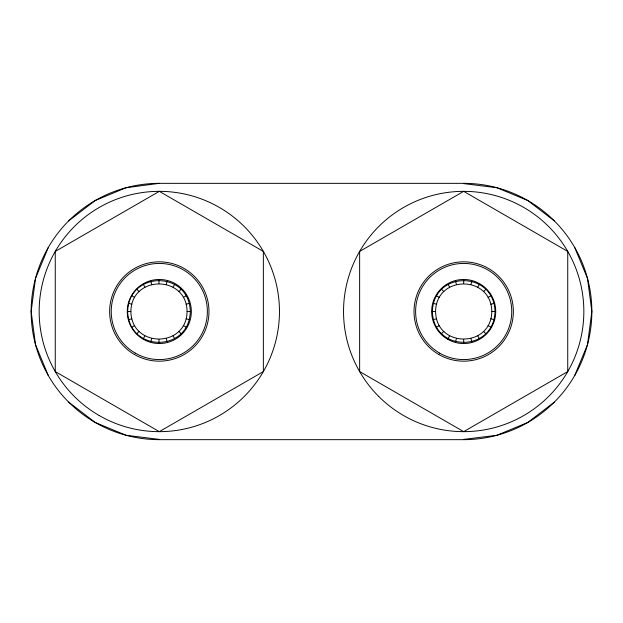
<?xml version="1.0" encoding="UTF-8"?>
<svg xmlns="http://www.w3.org/2000/svg" width="623" height="623" viewBox="0 0 623 623"><rect width="100%" height="100%" fill="white"/><g stroke="black" fill="none" stroke-linecap="round" stroke-linejoin="round"><path stroke-width="0.93" d="M159.324 439.386L126.142 435.29L95.233 422.487L68.686 402.123M463.676 183.614L496.858 187.71L527.767 200.513L554.314 220.877M127.653 311.5C128.766 270.413 189.197 270.413 190.311 311.5C189.197 352.587 128.766 352.587 127.653 311.5L130.877 311.5C131.313 274.798 186.651 274.798 187.087 311.5C186.651 348.202 131.313 348.202 130.877 311.5M432.362 311.5C433.476 270.413 493.907 270.413 495.02 311.5C493.907 352.587 433.476 352.587 432.362 311.5L435.586 311.5C436.022 348.202 491.36 348.202 491.796 311.5C491.36 274.798 436.022 274.798 435.586 311.5M150.875 341.762L151.708 338.647M166.255 284.353L167.089 281.238M455.584 341.762L456.418 338.647M470.965 284.353L471.798 281.238M48.321 247.417L35.519 278.333L31.15 311.5L35.519 344.667L48.321 375.583M574.679 375.583L587.481 344.667L591.85 311.5L587.481 278.333L574.679 247.417M143.313 338.632L144.925 335.836M173.03 287.164L174.642 284.368M448.023 338.632L449.642 335.836M477.74 287.164L479.352 284.368M136.826 333.655L139.108 331.374M178.856 291.626L181.129 289.345M441.536 333.655L443.817 331.374M483.565 291.626L485.839 289.345M68.686 220.877L95.233 200.513L126.142 187.71L159.309 183.341L463.691 183.341A128.159 128.159 0 0 1 591.85 311.5A128.159 128.159 0 0 1 463.691 439.659L159.309 439.659A128.159 128.159 0 0 1 31.15 311.5A128.159 128.159 0 0 1 159.309 183.341L159.324 183.614M554.314 402.123L527.767 422.487L496.858 435.29L463.676 439.386M131.85 327.161L134.646 325.549M183.318 297.451L186.113 295.839M436.559 327.161L439.355 325.549M488.027 297.451L490.823 295.839M128.72 319.607L131.835 318.774M186.129 304.226L189.244 303.393M433.429 319.607L436.544 318.774M490.838 304.226L493.953 303.393M187.087 311.5L190.311 311.5M491.796 311.5L495.02 311.5M433.429 303.393L436.544 304.226M490.838 318.774L493.953 319.607M128.72 303.393L131.835 304.226M186.129 318.774L189.244 319.607M436.559 295.839L439.355 297.451M488.027 325.549L490.823 327.161M131.85 295.839L134.646 297.451M183.318 325.549L186.113 327.161M441.536 289.345L443.817 291.626M483.565 331.374L485.839 333.655M136.826 289.345L139.108 291.626M178.856 331.374L181.129 333.655M448.023 284.368L449.642 287.164M477.74 335.836L479.352 338.632M143.313 284.368L144.925 287.164M173.03 335.836L174.642 338.632M455.584 281.238L456.418 284.353M470.965 338.647L471.798 341.762M150.875 281.238L151.708 284.353M166.255 338.647L167.089 341.762M463.691 280.171L463.691 283.395M463.691 339.605L463.691 342.829M158.982 280.171L158.982 283.395M158.982 339.605L158.982 342.829M159.309 191.347L55.26 251.427L55.26 371.573L159.309 431.653L263.365 371.573L263.365 251.427L159.309 191.347M463.691 191.347L359.635 251.427L359.635 371.573L463.691 431.653L567.74 371.573L567.74 251.427L463.691 191.347M439.659 353.124A48.057 48.057 0 0 0 511.748 311.5A48.057 48.057 0 0 0 439.659 269.876A48.057 48.057 0 0 0 439.659 353.124M135.277 353.124A48.057 48.057 0 0 0 207.373 311.5A48.057 48.057 0 0 0 135.277 269.876A48.057 48.057 0 0 0 135.277 353.124M447.672 339.247A32.038 32.038 0 0 0 495.729 311.5A32.038 32.038 0 0 0 447.672 283.753A32.038 32.038 0 0 0 447.672 339.247M143.29 339.247A32.038 32.038 0 0 0 191.347 311.5A32.038 32.038 0 0 0 143.29 283.753A32.038 32.038 0 0 0 143.29 339.247M99.236 415.557A120.153 120.153 0 0 0 279.462 311.5A120.153 120.153 0 0 0 99.236 207.443A120.153 120.153 0 0 0 99.236 415.557M134.482 354.51A49.661 49.661 0 0 0 208.97 311.5A49.661 49.661 0 0 0 134.482 268.49A49.661 49.661 0 0 0 134.482 354.51M378.729 396.462A120.153 120.153 0 0 0 579.748 342.595A120.153 120.153 0 0 0 432.596 195.443A120.153 120.153 0 0 0 378.729 396.462M438.857 354.51A49.661 49.661 0 0 0 513.352 311.5A49.661 49.661 0 0 0 438.857 268.49A49.661 49.661 0 0 0 438.857 354.51"/></g></svg>
